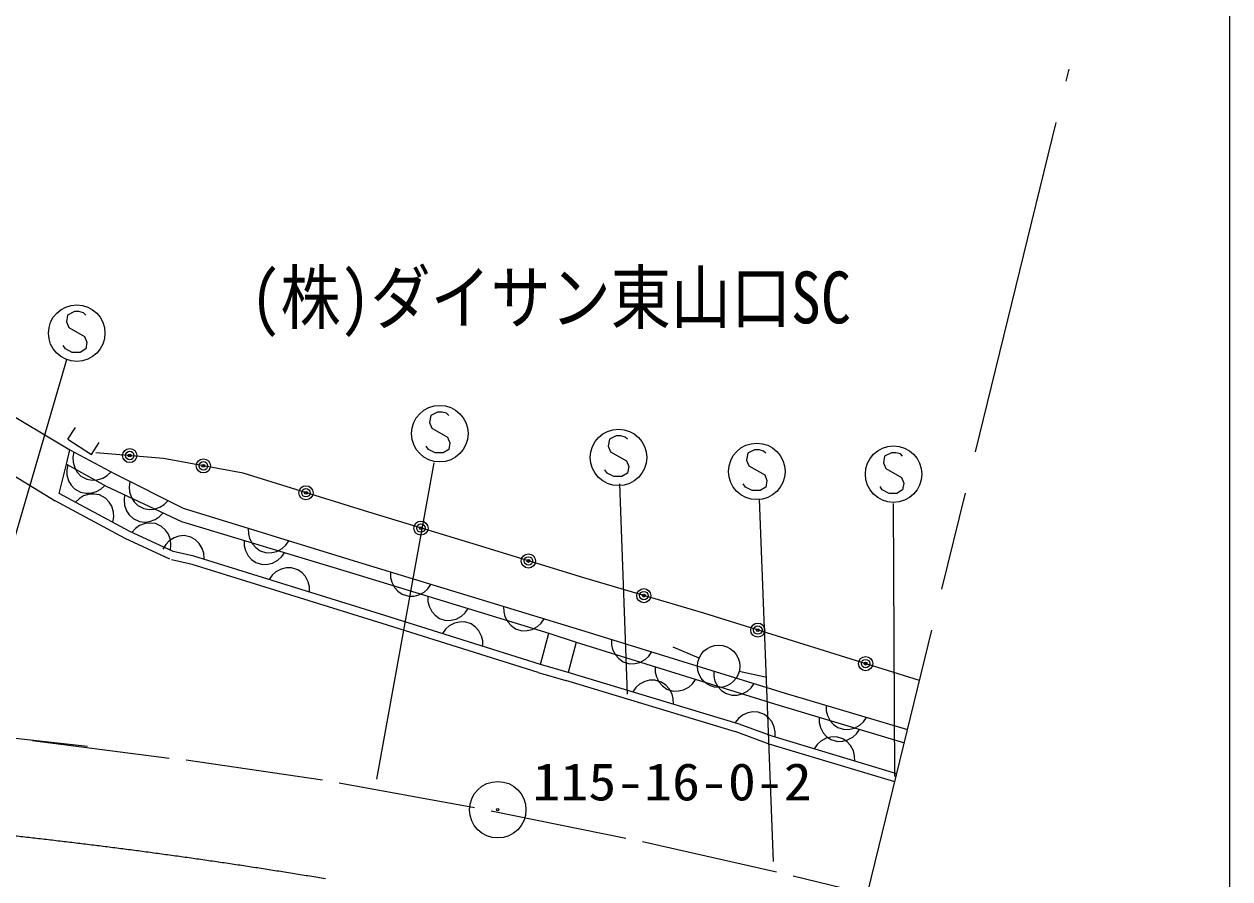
# Model space of a CAD drawing. Units: millimetres, scale not verified. Extents: x 40000 to 680000, y 20000 to 380000.
# Drawn here: x 536336 to 579000, y 287112 to 317355 of the extents above; entities that cross this region are included whole.
import ezdxf
from ezdxf.enums import TextEntityAlignment as Align

# ---------------------------------------------------------------- set-up
doc = ezdxf.new("R2010")
doc.units = ezdxf.units.MM
doc.header["$LTSCALE"] = 1000
doc.linetypes.add('CHAIN', pattern=[18.5, 12, -1.5, 3.5, -1.5])
for name, color, linetype, lineweight in [('M-BGD', 7, 'Continuous', 13), ('M-BGD-EXST', 7, 'Continuous', 13), ('M-BMK', 2, 'CHAIN', 13), ('M-BMK-SRVR', 3, 'Continuous', 13), ('M-STR-STRC', 7, 'Continuous', 13), ('M-TTL-BAND', 7, 'Continuous', 13)]:
    doc.layers.add(name, color=color, linetype=linetype, lineweight=lineweight)
doc.layers.add('M-BMK-HTXT', color=7, linetype='Continuous')
doc.styles.add('ＭＳ ゴシック', font='')
doc.styles.get('ＭＳ ゴシック').set_extended_font_data('MS Gothic')

msp = doc.modelspace()

# ---------------------------------------------------------------- linework, layer by layer
at = {"layer": 'M-BGD'}
for p, q in [((532588, 305498), (537957, 302290)), ((537879, 302667), (538149, 303088)), ((537879, 302667), (538718, 302130)), ((538718, 302130), (538987, 302551)), ((537838, 301791), (537957, 302290)), ((537957, 302290), (539544, 301438)), ((538090, 302219), (538057, 302032)), ((541273, 301989), (538868, 302192)), ((535052, 301941), (537438, 300488)), ((537581, 300752), (537838, 301791)), ((537838, 301791), (539235, 301004)), ((537883, 301766), (537847, 301580)), ((538057, 302032), (538066, 301857)), ((538066, 301857), (538127, 301654)), ((538127, 301654), (538217, 301503)), ((544086, 301462), (541273, 301989)), ((537847, 301580), (537852, 301405)), ((537852, 301405), (537909, 301200)), ((538217, 301503), (538347, 301365)), ((538347, 301365), (538558, 301252)), ((538558, 301252), (538745, 301220)), ((538745, 301220), (538920, 301228)), ((538920, 301228), (539123, 301289)), ((539123, 301289), (539273, 301379)), ((539273, 301379), (539411, 301509)), ((539544, 301438), (541959, 300223)), ((548533, 300085), (544086, 301462)), ((537909, 301200), (537995, 301048)), ((537995, 301048), (538122, 300908)), ((538122, 300908), (538332, 300790)), ((538332, 300790), (538518, 300754)), ((538693, 300758), (538897, 300815)), ((538897, 300815), (539049, 300902)), ((539049, 300902), (539190, 301029)), ((539235, 301004), (541907, 299756)), ((540081, 301167), (540054, 300980)), ((540054, 300980), (540067, 300805)), ((540067, 300805), (540134, 300604)), ((539913, 299152), (537438, 300488)), ((540047, 299420), (537581, 300752)), ((538292, 300572), (538154, 300442)), ((538442, 300661), (538292, 300572)), ((538646, 300722), (538442, 300661)), ((538518, 300754), (538693, 300758)), ((538820, 300730), (538646, 300722)), ((539007, 300697), (538820, 300730)), ((539219, 300583), (539007, 300697)), ((539348, 300445), (539219, 300583)), ((539438, 300295), (539348, 300445)), ((539892, 300697), (539870, 300509)), ((539870, 300509), (539888, 300335)), ((540134, 300604), (540227, 300456)), ((540227, 300456), (540361, 300321)), ((541139, 300266), (541287, 300359)), ((541287, 300359), (541421, 300493)), ((539498, 300091), (539438, 300295)), ((539506, 299917), (539498, 300091)), ((539888, 300335), (539960, 300135)), ((539960, 300135), (540058, 299990)), ((540058, 299990), (540196, 299860)), ((540361, 300321), (540575, 300214)), ((540575, 300214), (540763, 300186)), ((540763, 300186), (540937, 300199)), ((540937, 300199), (541139, 300266)), ((541120, 299925), (541251, 300063)), ((541959, 300223), (548012, 298360)), ((552221, 298963), (548533, 300085)), ((539474, 299730), (539506, 299917)), ((540279, 299512), (540149, 299373)), ((540196, 299860), (540413, 299758)), ((540423, 299610), (540279, 299512)), ((540413, 299758), (540602, 299737)), ((540622, 299684), (540423, 299610)), ((540602, 299737), (540776, 299755)), ((540796, 299703), (540622, 299684)), ((540776, 299755), (540975, 299827)), ((540984, 299682), (540796, 299703)), ((540975, 299827), (541120, 299925)), ((541202, 299582), (540984, 299682)), ((541341, 299452), (541202, 299582)), ((541907, 299756), (547765, 297993)), ((544269, 299512), (544273, 299322)), ((541488, 298426), (539913, 299152)), ((541613, 298699), (540047, 299420)), ((541439, 299307), (541341, 299452)), ((541513, 299108), (541439, 299307)), ((541648, 299183), (541468, 299071)), ((541532, 298934), (541513, 299108)), ((541815, 299237), (541648, 299183)), ((542003, 299256), (541815, 299237)), ((542237, 299202), (542003, 299256)), ((542399, 299103), (542237, 299202)), ((542525, 298982), (542399, 299103)), ((544118, 299091), (544124, 298901)), ((544273, 299322), (544315, 299152)), ((544315, 299152), (544414, 298965)), ((541347, 298945), (541248, 298783)), ((541468, 299071), (541347, 298945)), ((541511, 298746), (541532, 298934)), ((542345, 298531), (541613, 298699)), ((542638, 298802), (542525, 298982)), ((542692, 298636), (542638, 298802)), ((544124, 298901), (544167, 298731)), ((544167, 298731), (544267, 298544)), ((544414, 298965), (544531, 298835)), ((544531, 298835), (544686, 298725)), ((544686, 298725), (544915, 298654)), ((544915, 298654), (545105, 298658)), ((545105, 298658), (545274, 298700)), ((545274, 298700), (545462, 298800)), ((545445, 298503), (545555, 298658)), ((545462, 298800), (545592, 298916)), ((545592, 298916), (545702, 299071)), ((556135, 297759), (552221, 298963)), ((542278, 298238), (541546, 298406)), ((549006, 296150), (542278, 298238)), ((549095, 296437), (542345, 298531)), ((542710, 298447), (542692, 298636)), ((544267, 298544), (544385, 298415)), ((544385, 298415), (544540, 298306)), ((544540, 298306), (544770, 298236)), ((544770, 298236), (544959, 298242)), ((544959, 298242), (545129, 298285)), ((545129, 298285), (545316, 298385)), ((545316, 298385), (545445, 298503)), ((548012, 298360), (556020, 295921)), ((545115, 297860), (545004, 297706)), ((545245, 297977), (545115, 297860)), ((545433, 298075), (545245, 297977)), ((545603, 298117), (545433, 298075)), ((545792, 298121), (545603, 298117)), ((546021, 298050), (545792, 298121)), ((546176, 297939), (546021, 298050)), ((546292, 297809), (546176, 297939)), ((546391, 297621), (546292, 297809)), ((547765, 297993), (554899, 295801)), ((549297, 297969), (549302, 297779)), ((546433, 297451), (546391, 297621)), ((546437, 297261), (546433, 297451)), ((549302, 297779), (549344, 297610)), ((549344, 297610), (549444, 297422)), ((549444, 297422), (549561, 297293)), ((550492, 297260), (550622, 297377)), ((550622, 297377), (550732, 297532)), ((560387, 296508), (556135, 297759)), ((549561, 297293), (549716, 297183)), ((549716, 297183), (549945, 297113)), ((549945, 297113), (550135, 297118)), ((550135, 297118), (550305, 297160)), ((550305, 297160), (550492, 297260)), ((550616, 297117), (550620, 296927)), ((550620, 296927), (550662, 296758)), ((550662, 296758), (550761, 296570)), ((550761, 296570), (550878, 296440)), ((551809, 296405), (551939, 296522)), ((551939, 296522), (552049, 296677)), ((553301, 296750), (553306, 296560)), ((553306, 296560), (553348, 296390)), ((554521, 294411), (549005, 296151)), ((554611, 294697), (549095, 296437)), ((550878, 296440), (551033, 296330)), ((551033, 296330), (551262, 296259)), ((551262, 296259), (551452, 296264)), ((551568, 296160), (551380, 296062)), ((551452, 296264), (551622, 296306)), ((551739, 296201), (551568, 296160)), ((551622, 296306), (551809, 296405)), ((551928, 296204), (551739, 296201)), ((552157, 296131), (551928, 296204)), ((552311, 296020), (552157, 296131)), ((553348, 296390), (553448, 296203)), ((553448, 296203), (553565, 296073)), ((554496, 296041), (554626, 296158)), ((554626, 296158), (554735, 296313)), ((568020, 294134), (560387, 296508)), ((551249, 295946), (551138, 295792)), ((551380, 296062), (551249, 295946)), ((552427, 295889), (552311, 296020)), ((552525, 295701), (552427, 295889)), ((552565, 295531), (552525, 295701)), ((553565, 296073), (553720, 295963)), ((553720, 295963), (553949, 295894)), ((553949, 295894), (554139, 295898)), ((554139, 295898), (554309, 295941)), ((554309, 295941), (554496, 296041)), ((554611, 294697), (554899, 295801)), ((554899, 295801), (555874, 295485)), ((556020, 295921), (563263, 293686)), ((552568, 295341), (552565, 295531)), ((555874, 295485), (555584, 294415)), ((555874, 295485), (562882, 293302)), ((557114, 295584), (557118, 295394)), ((557118, 295394), (557160, 295224)), ((560218, 294923), (559296, 295310)), ((557160, 295224), (557259, 295037)), ((557259, 295037), (557376, 294906)), ((557376, 294906), (557530, 294796)), ((558119, 294771), (558307, 294870)), ((558307, 294870), (558437, 294987)), ((558437, 294987), (558547, 295141)), ((554521, 294411), (555498, 294127)), ((555584, 294415), (554611, 294697)), ((561599, 292604), (555584, 294415)), ((557530, 294796), (557759, 294725)), ((557759, 294725), (557949, 294730)), ((557949, 294730), (558119, 294771)), ((558662, 294617), (558666, 294427)), ((558666, 294427), (558707, 294257)), ((560735, 294466), (560740, 294277)), ((561641, 294467), (562616, 294246)), ((561512, 292317), (555498, 294127)), ((558112, 293998), (557983, 293881)), ((558299, 294099), (558112, 293998)), ((558469, 294142), (558299, 294099)), ((558658, 294147), (558469, 294142)), ((558888, 294078), (558658, 294147)), ((558707, 294257), (558806, 294069)), ((558806, 294069), (558922, 293939)), ((559043, 293969), (558888, 294078)), ((559161, 293839), (559043, 293969)), ((559853, 293900), (559984, 294016)), ((559984, 294016), (560094, 294170)), ((560740, 294277), (560781, 294107)), ((560781, 294107), (560880, 293919)), ((562058, 293870), (562169, 294024)), ((557983, 293881), (557873, 293725)), ((558922, 293939), (559076, 293828)), ((559076, 293828), (559305, 293756)), ((559261, 293652), (559161, 293839)), ((559304, 293483), (559261, 293652)), ((559305, 293756), (559495, 293760)), ((559495, 293760), (559665, 293801)), ((559665, 293801), (559853, 293900)), ((560880, 293919), (560997, 293789)), ((560997, 293789), (561152, 293678)), ((561152, 293678), (561381, 293608)), ((561381, 293608), (561571, 293612)), ((561571, 293612), (561740, 293654)), ((561740, 293654), (561928, 293753)), ((561928, 293753), (562058, 293870)), ((563263, 293686), (567594, 292392)), ((559310, 293293), (559304, 293483)), ((562882, 293302), (567481, 291930)), ((564710, 293254), (564716, 293064)), ((561615, 292790), (561497, 292641)), ((561752, 292899), (561615, 292790)), ((561944, 292988), (561752, 292899)), ((562116, 293021), (561944, 292988)), ((562306, 293016), (562116, 293021)), ((562531, 292933), (562306, 293016)), ((562679, 292815), (562531, 292933)), ((562789, 292678), (562679, 292815)), ((564463, 292830), (564469, 292641)), ((564716, 293064), (564759, 292895)), ((564759, 292895), (564860, 292708)), ((564860, 292708), (564978, 292579)), ((566038, 292669), (566147, 292824)), ((562700, 291880), (561495, 292322)), ((562803, 292162), (561599, 292604)), ((562878, 292486), (562789, 292678)), ((562911, 292314), (562878, 292486)), ((562905, 292124), (562911, 292314)), ((564469, 292641), (564512, 292471)), ((564512, 292471), (564613, 292285)), ((564613, 292285), (564731, 292155)), ((564978, 292579), (565133, 292470)), ((565133, 292470), (565363, 292401)), ((565363, 292401), (565552, 292407)), ((565552, 292407), (565722, 292450)), ((565722, 292450), (565909, 292551)), ((565791, 292246), (565900, 292401)), ((565909, 292551), (566038, 292669)), ((567141, 290541), (562700, 291880)), ((567212, 290833), (562803, 292162)), ((564399, 291869), (564290, 291714)), ((564529, 291986), (564399, 291869)), ((564716, 292087), (564529, 291986)), ((564885, 292130), (564716, 292087)), ((564731, 292155), (564886, 292046)), ((565075, 292135), (564885, 292130)), ((564886, 292046), (565116, 291978)), ((565305, 292066), (565075, 292135)), ((565116, 291978), (565306, 291984)), ((565460, 291957), (565305, 292066)), ((565306, 291984), (565475, 292027)), ((565577, 291827), (565460, 291957)), ((565475, 292027), (565662, 292128)), ((565678, 291640), (565577, 291827)), ((565662, 292128), (565791, 292246)), ((565720, 291471), (565678, 291640)), ((565726, 291281), (565720, 291471))]:
    msp.add_line(p, q, dxfattribs=at)
for centre, radius in [((540071, 302090), 250), ((540071, 302090), 150), ((540071, 302090), 50), ((542679, 301725), 250), ((542679, 301725), 150), ((542679, 301725), 50), ((546309, 300774), 250), ((546309, 300774), 150), ((546309, 300774), 50), ((550377, 299524), 250), ((550377, 299524), 150), ((550377, 299524), 50), ((554178, 298361), 250), ((554178, 298361), 150), ((554178, 298361), 50), ((558261, 297133), 250), ((558261, 297133), 150), ((558261, 297133), 50), ((562295, 295915), 250), ((562295, 295915), 150), ((562295, 295915), 50), ((560910, 294633), 750), ((566112, 294728), 250), ((566112, 294728), 150), ((566112, 294728), 50)]:
    msp.add_circle(centre, radius, dxfattribs=at)
at = {"layer": 'M-BGD-EXST'}
for p, q in [((537876, 307062), (537836, 306822)), ((537836, 306822), (537916, 306622)), ((538116, 307182), (537876, 307062)), ((538276, 307182), (538116, 307182)), ((538436, 307142), (538276, 307182)), ((538516, 307062), (538436, 307142)), ((537916, 306622), (538476, 306302)), ((537796, 305862), (537716, 305982)), ((538476, 306302), (538556, 306102)), ((538556, 306102), (538516, 305862)), ((534089, 292650), (537850, 305484)), ((538036, 305742), (537796, 305862)), ((538316, 305742), (538036, 305742)), ((538516, 305862), (538316, 305742)), ((550722, 303505), (550682, 303265)), ((550962, 303625), (550722, 303505)), ((551122, 303625), (550962, 303625)), ((551282, 303585), (551122, 303625)), ((551362, 303505), (551282, 303585)), ((550682, 303265), (550762, 303065)), ((550762, 303065), (551322, 302745)), ((551322, 302745), (551402, 302545)), ((551402, 302545), (551362, 302305)), ((557047, 302665), (557007, 302425)), ((557287, 302785), (557047, 302665)), ((557447, 302785), (557287, 302785)), ((557607, 302745), (557447, 302785)), ((557687, 302665), (557607, 302745)), ((550642, 302305), (550562, 302425)), ((550882, 302185), (550642, 302305)), ((551162, 302185), (550882, 302185)), ((551362, 302305), (551162, 302185)), ((557007, 302425), (557087, 302225)), ((557087, 302225), (557647, 301905)), ((561939, 302171), (561899, 301931)), ((562179, 302291), (561939, 302171)), ((562339, 302291), (562179, 302291)), ((562499, 302251), (562339, 302291)), ((562579, 302171), (562499, 302251)), ((566781, 302072), (566741, 301832)), ((567021, 302192), (566781, 302072)), ((567181, 302192), (567021, 302192)), ((567341, 302152), (567181, 302192)), ((567421, 302072), (567341, 302152)), ((548816, 290639), (550845, 301827)), ((557647, 301905), (557727, 301705)), ((557727, 301705), (557687, 301465)), ((561899, 301931), (561979, 301731)), ((561979, 301731), (562539, 301411)), ((566741, 301832), (566821, 301632)), ((556967, 301465), (556887, 301585)), ((557207, 301345), (556967, 301465)), ((557487, 301345), (557207, 301345)), ((557687, 301465), (557487, 301345)), ((562539, 301411), (562619, 301211)), ((566821, 301632), (567381, 301312)), ((567381, 301312), (567461, 301112)), ((557686, 293642), (557416, 301086)), ((561859, 300971), (561779, 301091)), ((562099, 300851), (561859, 300971)), ((562379, 300851), (562099, 300851)), ((562579, 300971), (562379, 300851)), ((562619, 301211), (562579, 300971)), ((566701, 300872), (566621, 300992)), ((566941, 300752), (566701, 300872)), ((567421, 300872), (567221, 300752)), ((567461, 301112), (567421, 300872)), ((562855, 287724), (562358, 300543)), ((567221, 300752), (566941, 300752)), ((567150, 290734), (567101, 300394))]:
    msp.add_line(p, q, dxfattribs=at)
for centre in [(538196, 306422), (551042, 302865), (557367, 302025), (562259, 301531), (567101, 301432)]:
    msp.add_circle(centre, 1000, dxfattribs=at)
at = {"layer": 'M-BMK'}
msp.add_line((565602, 284251), (573310, 315762), dxfattribs=at)
msp.add_arc((514218, 89817), 200000, 80.56658, 85.68056, dxfattribs=at)
at = {"layer": 'M-BMK-SRVR'}
for radius in [1000, 40]:
    msp.add_circle((553094, 289560), radius, dxfattribs=at)
at = {"layer": 'M-STR-STRC'}
for p, q in [((538575, 291793), (531990, 292520)), ((541467, 291377), (536633, 291999)), ((546890, 290608), (542066, 291311)), ((552266, 289627), (547480, 290504)), ((557626, 288542), (552856, 289504)), ((562961, 287344), (558213, 288426)), ((566170, 286574), (563549, 287203))]:
    msp.add_line(p, q, dxfattribs=at)
at = {"layer": 'M-TTL-BAND'}
msp.add_line((579000, 20000), (579000, 370000), dxfattribs=at)

# ---------------------------------------------------------------- texts
at = {"layer": 'M-BMK-HTXT', "style": 'ＭＳ ゴシック', "width": 0.85}
msp.add_text('(株)ダイサン東山口SC', height=1833, dxfattribs=at).set_placement((544348, 306219), align=Align.BOTTOM_LEFT)
at = {"layer": 'M-BMK-SRVR', "style": 'ＭＳ ゴシック', "width": 1.1}
msp.add_text('115-16-0-2', height=1320, dxfattribs=at).set_placement((554325, 289493), align=Align.BOTTOM_LEFT)

doc.saveas('drawing.dxf')
